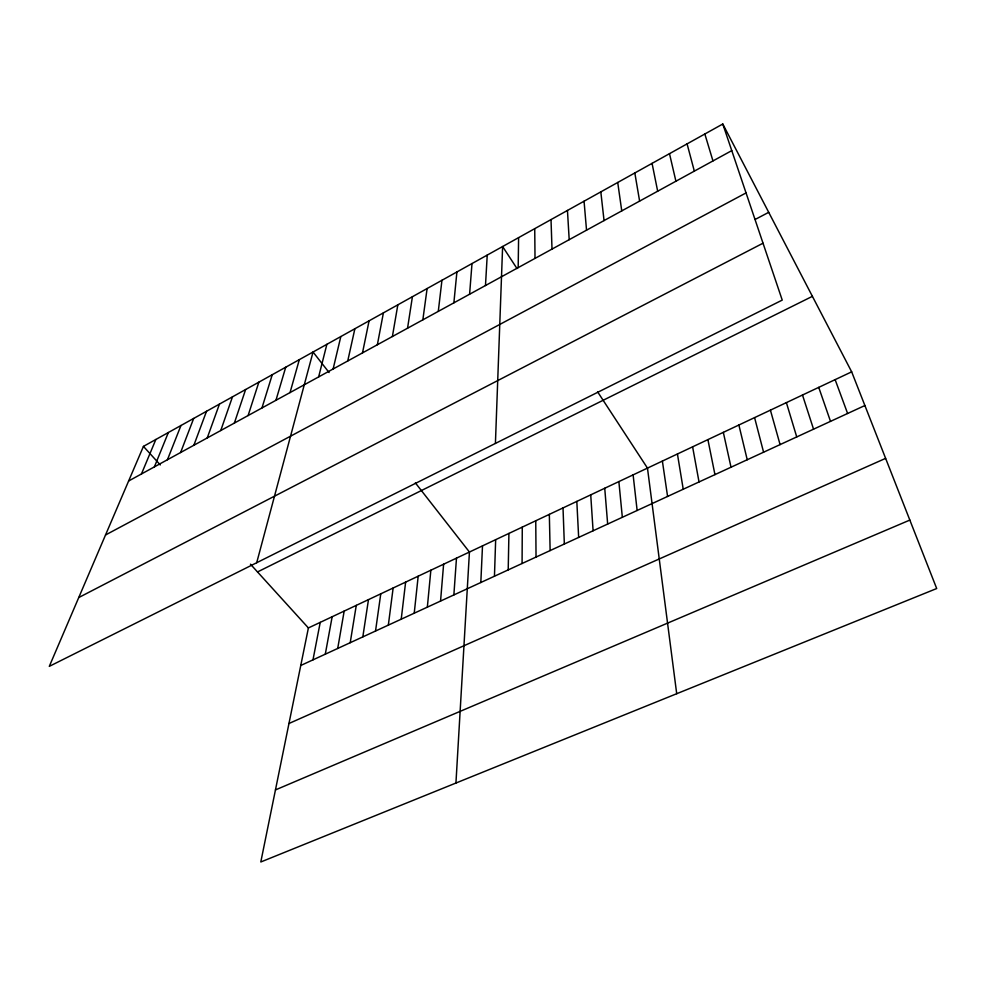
<?xml version="1.0" encoding="UTF-8"?>
<svg xmlns="http://www.w3.org/2000/svg" width="986" height="986" viewBox="0 0 986 986"><rect width="100%" height="100%" fill="white"/><g stroke="black" fill="none" stroke-linecap="round" stroke-linejoin="round"><path stroke-width="1.48" d="M522.075 563.499L522.284 527.116M518.18 267.625L518.599 237.638M508.209 569.896L508.924 533.414M494.454 576.231L495.662 539.675M495.416 443.429L502.613 246.525L516.997 268.549M480.823 582.516L482.499 545.874M485.482 285.533L487.232 255.078M455.939 783.032L469.435 552.037L415.365 482.869M453.868 594.928L456.481 558.138M469.595 294.235L471.998 263.558M440.557 601.066L443.614 564.202M427.345 607.154L430.857 570.216M453.868 302.85L456.912 271.963M414.231 613.193L418.187 576.194M401.228 619.183L405.628 582.11M438.289 311.379L441.95 280.283M388.336 625.136L393.143 587.989M422.846 319.834L427.111 288.541M375.53 631.028L380.769 593.831M362.823 636.882L368.481 599.624M407.551 328.215L412.419 296.712M350.215 642.687L356.279 605.367M337.717 648.455L344.176 611.073M392.391 336.522L397.839 304.822M325.294 654.174L332.159 616.743M377.367 344.743L383.406 312.858M312.981 659.856L320.228 622.363M851.67 371.845L308.396 627.946L260.797 861.986L936.7 588.531L851.67 371.845L722.787 124.014L143.438 446.387L49.3 666.363L782.231 300.101L722.787 124.014M362.491 352.902L369.084 320.832M347.738 360.975L354.886 328.72M333.12 368.986L340.823 336.559M318.638 376.923L326.871 344.324M256.705 562.723L313.043 352.014L329.09 372.548M290.044 392.576L299.325 359.644M275.944 400.304L285.73 367.211M261.956 407.957L272.247 374.717M248.102 415.55L258.874 382.149M234.36 423.08L245.625 389.532M220.753 430.537L232.474 396.84M207.245 437.932L219.447 404.1M193.86 445.265L206.518 411.285M180.598 452.537L193.687 418.421M167.435 459.735L180.968 425.496M154.395 466.883L168.359 432.521M141.454 473.97L155.85 439.473M128.624 480.995L731.772 150.624M105.527 534.979L746.057 192.923M755.288 219.385L768.71 212.335M78.744 597.553L763.016 243.209M257.519 571.942L812.402 296.342M300.755 665.488L864.882 405.529M288.96 723.502L885.625 458.367M275.451 789.922L909.844 520.078M143.438 446.387L160.299 464.936M250.456 564.177L308.396 627.946M597.578 391.787L647.469 468.103L676.704 693.713M835.13 379.647L847.615 413.491M818.737 387.375L830.508 421.367M802.493 395.029L813.549 429.181M786.384 402.621L796.737 436.934M704.842 133.997L712.964 160.928M770.411 410.151L780.086 444.6M687.082 143.882L694.341 171.133M754.586 417.62L763.583 452.204M738.884 425.015L747.228 459.747M669.494 153.668L675.915 181.227M723.33 432.349L731.02 467.216M707.899 439.62L714.949 474.623M652.066 163.368L657.674 191.21M692.603 446.831L699.025 481.957M634.824 172.957L639.618 201.107M677.431 453.979L683.236 489.241M662.382 461.078L667.584 496.451M617.729 182.472L621.747 210.893M633.111 474.87L637.141 510.477M600.819 191.888L604.048 220.581M618.863 481.587L622.339 517.293M584.057 201.206L586.534 230.182M604.738 488.255L607.659 524.059M590.725 494.861L593.091 530.776M567.455 210.449L569.193 239.684M576.822 501.418L578.659 537.432M563.018 507.913L564.337 544.025M551.014 219.595L552.012 249.088M549.338 514.372L550.126 550.57M534.732 228.653L535.016 258.394M535.755 520.768L536.039 557.065"/></g></svg>
